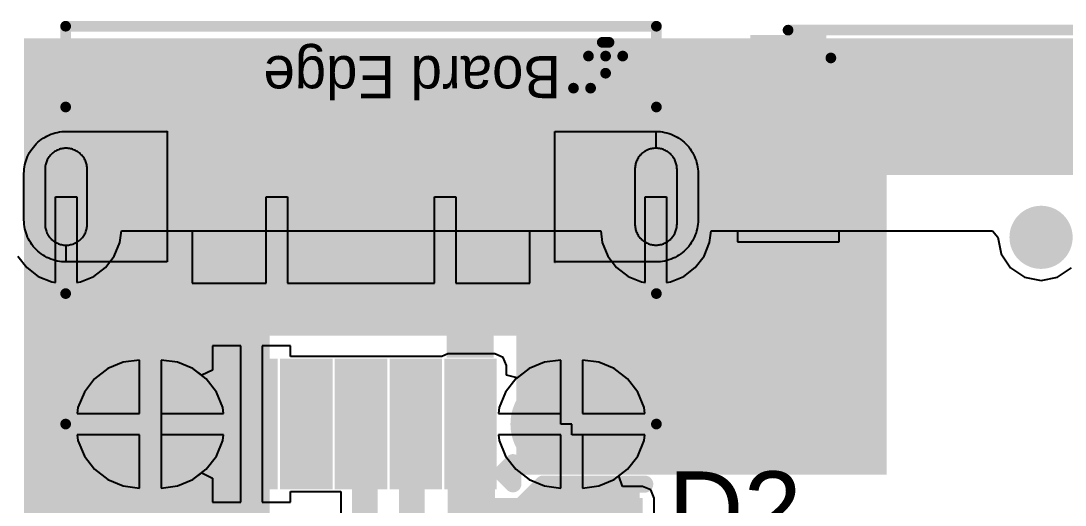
# Model space of a CAD drawing. Header units: millimetres. Extents: x -0.27 to 4.7, y -0.39 to 2.83.
# Drawn here: x 0.1525 to 0.6404, y 2.5417 to 2.7681 of the extents above; entities that cross this region are included whole.
import ezdxf

# ---------------------------------------------------------------- set-up
doc = ezdxf.new("R2010")
doc.units = ezdxf.units.MM
doc.header["$MEASUREMENT"] = 0
for name, color, linetype in [('BottomLayer', 5, 'Continuous'), ('BottomSolder', 6, 'Continuous'), ('MultiLayer', 9, 'Continuous'), ('PadHoleLayer', 156, 'Continuous'), ('TopLayer', 1, 'Continuous'), ('TopOverlay', 2, 'Continuous'), ('TopPaste', 8, 'Continuous'), ('TopSolder', 216, 'Continuous')]:
    doc.layers.add(name, color=color, linetype=linetype)
doc.styles.add('Arial', font='', dxfattribs={"height": 0.2})
doc.styles.get('Arial').set_extended_font_data('Arial')

# ---------------------------------------------------------------- blocks, each defined once
blk = doc.blocks.new('XKNANO_113_9')
at = {"layer": 'BottomSolder'}
blk.add_hatch(color=6, dxfattribs=at).paths.add_polyline_path([(0.1338, -0.21214), (0.1418, -0.21214), (0.1418, -0.22014), (0.1338, -0.22014)])
at = {"layer": 'PadHoleLayer'}
h = blk.add_hatch(color=156, dxfattribs=at)
edge = h.paths.add_edge_path()
edge.add_arc((0.1378, -0.21614), 0.01476, 0, 360)
at = {"layer": 'TopLayer'}
blk.add_hatch(color=1, dxfattribs=at).paths.add_polyline_path([(0.24213, -0.22402), (0.26969, -0.22402), (0.26969, -0.30669), (0.24213, -0.30669)])
at = {"layer": 'TopPaste'}
blk.add_hatch(color=8, dxfattribs=at).paths.add_polyline_path([(0.24213, -0.22402), (0.26969, -0.22402), (0.26969, -0.30669), (0.24213, -0.30669)])
at = {"layer": 'TopSolder'}
for points in [[(0.1338, -0.21214), (0.1418, -0.21214), (0.1418, -0.22014), (0.1338, -0.22014)], [(0.23813, -0.22002), (0.27369, -0.22002), (0.27369, -0.31069), (0.23813, -0.31069)]]:
    blk.add_hatch(color=216, dxfattribs=at).paths.add_polyline_path(points)
at = {"layer": 'TopOverlay', "const_width": 0.005}
for points in [[(0.236, -0.3), (-0.236, -0.3)], [(0.256, -0.313), (-0.257, -0.313)]]:
    blk.add_lwpolyline(points, dxfattribs=at)
at = {"layer": 'TopOverlay', "const_width": 0.0025}
for points in [[(0.23475, -0.3, 1), (0.23725, -0.3, 1)], [(0.25475, -0.313, 1), (0.25725, -0.313, 1)]]:
    blk.add_lwpolyline(points, format="xyb", close=True, dxfattribs=at)
blk = doc.blocks.new('10118194_0001LF__124')
at = {"layer": 'BottomLayer'}
h = blk.add_hatch(color=5, dxfattribs=at)
edge = h.paths.add_edge_path()
edge.add_arc((-0.0935, 0), 0.01969, 270, 450)
edge.add_line((-0.0935, 0.01969), (-0.10335, 0.01969))
edge.add_arc((-0.10335, 0), 0.01969, 90, 270)
edge.add_line((-0.10335, -0.01969), (-0.0935, -0.01969))
h = blk.add_hatch(color=5, dxfattribs=at)
edge = h.paths.add_edge_path()
edge.add_arc((0.10335, 0), 0.01969, 270, 450)
edge.add_line((0.10335, 0.01969), (0.0935, 0.01969))
edge.add_arc((0.0935, 0), 0.01969, 90, 270)
edge.add_line((0.0935, -0.01969), (0.10335, -0.01969))
h = blk.add_hatch(color=5, dxfattribs=at)
edge = h.paths.add_edge_path()
edge.add_arc((-0.1378, -0.12106), 0.01575, 180, 360)
edge.add_line((-0.12205, -0.12106), (-0.12205, -0.09154))
edge.add_arc((-0.1378, -0.09154), 0.01575, 0, 180)
edge.add_line((-0.15354, -0.09154), (-0.15354, -0.12106))
h = blk.add_hatch(color=5, dxfattribs=at)
edge = h.paths.add_edge_path()
edge.add_arc((0.1378, -0.12106), 0.01575, 180, 360)
edge.add_line((0.15354, -0.12106), (0.15354, -0.09154))
edge.add_arc((0.1378, -0.09154), 0.01575, 0, 180)
edge.add_line((0.12205, -0.09154), (0.12205, -0.12106))
at = {"layer": 'BottomSolder'}
h = blk.add_hatch(color=6, dxfattribs=at)
edge = h.paths.add_edge_path()
edge.add_arc((-0.0935, 0), 0.02369, 270, 450)
edge.add_line((-0.0935, 0.02369), (-0.10335, 0.02369))
edge.add_arc((-0.10335, 0), 0.02369, 90, 270)
edge.add_line((-0.10335, -0.02369), (-0.0935, -0.02369))
h = blk.add_hatch(color=6, dxfattribs=at)
edge = h.paths.add_edge_path()
edge.add_arc((0.10335, 0), 0.02369, 270, 450)
edge.add_line((0.10335, 0.02369), (0.0935, 0.02369))
edge.add_arc((0.0935, 0), 0.02369, 90, 270)
edge.add_line((0.0935, -0.02369), (0.10335, -0.02369))
h = blk.add_hatch(color=6, dxfattribs=at)
edge = h.paths.add_edge_path()
edge.add_arc((-0.1378, -0.12106), 0.01975, 180, 360)
edge.add_line((-0.11805, -0.12106), (-0.11805, -0.09154))
edge.add_arc((-0.1378, -0.09154), 0.01975, 0, 180)
edge.add_line((-0.15754, -0.09154), (-0.15754, -0.12106))
h = blk.add_hatch(color=6, dxfattribs=at)
edge = h.paths.add_edge_path()
edge.add_arc((0.1378, -0.12106), 0.01975, 180, 360)
edge.add_line((0.15754, -0.12106), (0.15754, -0.09154))
edge.add_arc((0.1378, -0.09154), 0.01975, 0, 180)
edge.add_line((0.11805, -0.09154), (0.11805, -0.12106))
at = {"layer": 'MultiLayer'}
h = blk.add_hatch(color=9, dxfattribs=at)
edge = h.paths.add_edge_path()
edge.add_arc((-0.0935, 0), 0.01969, 270, 450)
edge.add_line((-0.0935, 0.01969), (-0.10335, 0.01969))
edge.add_arc((-0.10335, 0), 0.01969, 90, 270)
edge.add_line((-0.10335, -0.01969), (-0.0935, -0.01969))
h = blk.add_hatch(color=9, dxfattribs=at)
edge = h.paths.add_edge_path()
edge.add_arc((0.10335, 0), 0.01969, 270, 450)
edge.add_line((0.10335, 0.01969), (0.0935, 0.01969))
edge.add_arc((0.0935, 0), 0.01969, 90, 270)
edge.add_line((0.0935, -0.01969), (0.10335, -0.01969))
h = blk.add_hatch(color=9, dxfattribs=at)
edge = h.paths.add_edge_path()
edge.add_arc((-0.1378, -0.12106), 0.01575, 180, 360)
edge.add_line((-0.12205, -0.12106), (-0.12205, -0.09154))
edge.add_arc((-0.1378, -0.09154), 0.01575, 0, 180)
edge.add_line((-0.15354, -0.09154), (-0.15354, -0.12106))
h = blk.add_hatch(color=9, dxfattribs=at)
edge = h.paths.add_edge_path()
edge.add_arc((0.1378, -0.12106), 0.01575, 180, 360)
edge.add_line((0.15354, -0.12106), (0.15354, -0.09154))
edge.add_arc((0.1378, -0.09154), 0.01575, 0, 180)
edge.add_line((0.12205, -0.09154), (0.12205, -0.12106))
at = {"layer": 'PadHoleLayer'}
h = blk.add_hatch(color=156, dxfattribs=at)
edge = h.paths.add_edge_path()
edge.add_arc((-0.09252, 0), 0.01083, 270, 450)
edge.add_line((-0.09252, 0.01083), (-0.10433, 0.01083))
edge.add_arc((-0.10433, 0), 0.01083, 90, 270)
edge.add_line((-0.10433, -0.01083), (-0.09252, -0.01083))
h = blk.add_hatch(color=156, dxfattribs=at)
edge = h.paths.add_edge_path()
edge.add_arc((0.10433, 0), 0.01083, 270, 450)
edge.add_line((0.10433, 0.01083), (0.09252, 0.01083))
edge.add_arc((0.09252, 0), 0.01083, 90, 270)
edge.add_line((0.09252, -0.01083), (0.10433, -0.01083))
h = blk.add_hatch(color=156, dxfattribs=at)
edge = h.paths.add_edge_path()
edge.add_arc((-0.1378, -0.11909), 0.00984, 180, 360)
edge.add_line((-0.12795, -0.11909), (-0.12795, -0.0935))
edge.add_arc((-0.1378, -0.0935), 0.00984, 0, 180)
edge.add_line((-0.14764, -0.0935), (-0.14764, -0.11909))
h = blk.add_hatch(color=156, dxfattribs=at)
edge = h.paths.add_edge_path()
edge.add_arc((0.1378, -0.11909), 0.00984, 180, 360)
edge.add_line((0.14764, -0.11909), (0.14764, -0.0935))
edge.add_arc((0.1378, -0.0935), 0.00984, 0, 180)
edge.add_line((0.12795, -0.0935), (0.12795, -0.11909))
at = {"layer": 'TopLayer'}
for points in [[(-0.05945, 0.02657), (-0.04291, 0.02657), (-0.04291, -0.02657), (-0.05945, -0.02657)], [(-0.03386, 0.02657), (-0.01732, 0.02657), (-0.01732, -0.02657), (-0.03386, -0.02657)], [(-0.00827, 0.02657), (0.00827, 0.02657), (0.00827, -0.02657), (-0.00827, -0.02657)], [(0.01732, 0.02657), (0.03386, 0.02657), (0.03386, -0.02657), (0.01732, -0.02657)], [(0.04291, 0.02657), (0.05945, 0.02657), (0.05945, -0.02657), (0.04291, -0.02657)], [(-0.0689, -0.07579), (-0.00984, -0.07579), (-0.00984, -0.13681), (-0.0689, -0.13681)], [(0.00984, -0.07579), (0.0689, -0.07579), (0.0689, -0.13681), (0.00984, -0.13681)]]:
    blk.add_hatch(color=1, dxfattribs=at).paths.add_polyline_path(points)
h = blk.add_hatch(color=1, dxfattribs=at)
edge = h.paths.add_edge_path()
edge.add_arc((-0.0935, 0), 0.01969, 270, 450)
edge.add_line((-0.0935, 0.01969), (-0.10335, 0.01969))
edge.add_arc((-0.10335, 0), 0.01969, 90, 270)
edge.add_line((-0.10335, -0.01969), (-0.0935, -0.01969))
h = blk.add_hatch(color=1, dxfattribs=at)
edge = h.paths.add_edge_path()
edge.add_arc((0.10335, 0), 0.01969, 270, 450)
edge.add_line((0.10335, 0.01969), (0.0935, 0.01969))
edge.add_arc((0.0935, 0), 0.01969, 90, 270)
edge.add_line((0.0935, -0.01969), (0.10335, -0.01969))
h = blk.add_hatch(color=1, dxfattribs=at)
edge = h.paths.add_edge_path()
edge.add_arc((-0.1378, -0.12106), 0.01575, 180, 360)
edge.add_line((-0.12205, -0.12106), (-0.12205, -0.09154))
edge.add_arc((-0.1378, -0.09154), 0.01575, 0, 180)
edge.add_line((-0.15354, -0.09154), (-0.15354, -0.12106))
h = blk.add_hatch(color=1, dxfattribs=at)
edge = h.paths.add_edge_path()
edge.add_arc((0.1378, -0.12106), 0.01575, 180, 360)
edge.add_line((0.15354, -0.12106), (0.15354, -0.09154))
edge.add_arc((0.1378, -0.09154), 0.01575, 0, 180)
edge.add_line((0.12205, -0.09154), (0.12205, -0.12106))
at = {"layer": 'TopOverlay'}
blk.add_hatch(color=2, dxfattribs=at).paths.add_polyline_path([(-0.062, -0.042), (-0.04, -0.042), (-0.04, -0.031), (-0.062, -0.031)])
at = {"layer": 'TopPaste'}
for points in [[(-0.05945, 0.02657), (-0.04291, 0.02657), (-0.04291, -0.02657), (-0.05945, -0.02657)], [(-0.03386, 0.02657), (-0.01732, 0.02657), (-0.01732, -0.02657), (-0.03386, -0.02657)], [(-0.00827, 0.02657), (0.00827, 0.02657), (0.00827, -0.02657), (-0.00827, -0.02657)], [(0.01732, 0.02657), (0.03386, 0.02657), (0.03386, -0.02657), (0.01732, -0.02657)], [(0.04291, 0.02657), (0.05945, 0.02657), (0.05945, -0.02657), (0.04291, -0.02657)], [(-0.0689, -0.07579), (-0.00984, -0.07579), (-0.00984, -0.13681), (-0.0689, -0.13681)], [(0.00984, -0.07579), (0.0689, -0.07579), (0.0689, -0.13681), (0.00984, -0.13681)]]:
    blk.add_hatch(color=8, dxfattribs=at).paths.add_polyline_path(points)
at = {"layer": 'TopSolder'}
for points in [[(-0.06345, 0.03057), (-0.03891, 0.03057), (-0.03891, -0.03057), (-0.06345, -0.03057)], [(-0.03786, 0.03057), (-0.01332, 0.03057), (-0.01332, -0.03057), (-0.03786, -0.03057)], [(-0.01227, 0.03057), (0.01227, 0.03057), (0.01227, -0.03057), (-0.01227, -0.03057)], [(0.01332, 0.03057), (0.03786, 0.03057), (0.03786, -0.03057), (0.01332, -0.03057)], [(0.03891, 0.03057), (0.06345, 0.03057), (0.06345, -0.03057), (0.03891, -0.03057)], [(-0.0729, -0.07179), (-0.00584, -0.07179), (-0.00584, -0.14081), (-0.0729, -0.14081)], [(0.00584, -0.07179), (0.0729, -0.07179), (0.0729, -0.14081), (0.00584, -0.14081)]]:
    blk.add_hatch(color=216, dxfattribs=at).paths.add_polyline_path(points)
h = blk.add_hatch(color=216, dxfattribs=at)
edge = h.paths.add_edge_path()
edge.add_arc((-0.0935, 0), 0.02369, 270, 450)
edge.add_line((-0.0935, 0.02369), (-0.10335, 0.02369))
edge.add_arc((-0.10335, 0), 0.02369, 90, 270)
edge.add_line((-0.10335, -0.02369), (-0.0935, -0.02369))
h = blk.add_hatch(color=216, dxfattribs=at)
edge = h.paths.add_edge_path()
edge.add_arc((0.10335, 0), 0.02369, 270, 450)
edge.add_line((0.10335, 0.02369), (0.0935, 0.02369))
edge.add_arc((0.0935, 0), 0.02369, 90, 270)
edge.add_line((0.0935, -0.02369), (0.10335, -0.02369))
h = blk.add_hatch(color=216, dxfattribs=at)
edge = h.paths.add_edge_path()
edge.add_arc((-0.1378, -0.12106), 0.01975, 180, 360)
edge.add_line((-0.11805, -0.12106), (-0.11805, -0.09154))
edge.add_arc((-0.1378, -0.09154), 0.01975, 0, 180)
edge.add_line((-0.15754, -0.09154), (-0.15754, -0.12106))
h = blk.add_hatch(color=216, dxfattribs=at)
edge = h.paths.add_edge_path()
edge.add_arc((0.1378, -0.12106), 0.01975, 180, 360)
edge.add_line((0.15754, -0.12106), (0.15754, -0.09154))
edge.add_arc((0.1378, -0.09154), 0.01975, 0, 180)
edge.add_line((0.11805, -0.09154), (0.11805, -0.12106))
at = {"layer": 'TopLayer'}
for p, q in [((-0.14764, -0.07842), (-0.14673, -0.07793)), ((-0.14673, -0.07793), (-0.1458, -0.07749)), ((-0.1458, -0.07749), (-0.14485, -0.07709)), ((-0.14485, -0.07709), (-0.14388, -0.07675)), ((-0.14388, -0.07675), (-0.14289, -0.07646)), ((-0.14289, -0.07646), (-0.14189, -0.07622)), ((-0.14189, -0.07622), (-0.14087, -0.07603)), ((-0.14087, -0.07603), (-0.13985, -0.0759)), ((-0.13985, -0.0759), (-0.13883, -0.07581)), ((-0.13883, -0.07581), (-0.1378, -0.07579)), ((-0.1378, -0.07579), (-0.09075, -0.07579)), ((-0.09075, -0.07579), (-0.09075, -0.07559)), ((-0.09075, -0.07559), (-0.09055, -0.07559)), ((-0.09055, -0.07559), (-0.09055, -0.13681)), ((0.09055, -0.13701), (0.09055, -0.07579)), ((0.09055, -0.07579), (0.1377, -0.07579)), ((0.1377, -0.07579), (0.1377, -0.08366)), ((0.13789, -0.07579), (0.13887, -0.07581)), ((0.13789, -0.08366), (0.13789, -0.07579)), ((0.13887, -0.07581), (0.1399, -0.07589)), ((0.1399, -0.07589), (0.14092, -0.07603)), ((0.14092, -0.07603), (0.14193, -0.07622)), ((0.14193, -0.07622), (0.14293, -0.07646)), ((0.14293, -0.07646), (0.14391, -0.07675)), ((0.14391, -0.07675), (0.14488, -0.07709)), ((0.14488, -0.07709), (0.14583, -0.07748)), ((0.14583, -0.07748), (0.14676, -0.07793)), ((0.14676, -0.07793), (0.14766, -0.07842)), ((-0.15309, -0.08308), (-0.15242, -0.0823)), ((-0.15242, -0.0823), (-0.15171, -0.08155)), ((-0.15171, -0.08155), (-0.15097, -0.08084)), ((-0.15097, -0.08084), (-0.15018, -0.08017)), ((-0.15018, -0.08017), (-0.14937, -0.07955)), ((-0.14937, -0.07955), (-0.14852, -0.07896)), ((-0.14852, -0.07896), (-0.14764, -0.07842)), ((0.14766, -0.07842), (0.14854, -0.07896)), ((0.14854, -0.07896), (0.14939, -0.07954)), ((0.14939, -0.07954), (0.1502, -0.08016)), ((0.1502, -0.08016), (0.15098, -0.08083)), ((0.15098, -0.08083), (0.15173, -0.08154)), ((0.15173, -0.08154), (0.15244, -0.08228)), ((0.15244, -0.08228), (0.1531, -0.08307)), ((-0.15617, -0.08842), (-0.15578, -0.08747)), ((-0.15578, -0.08747), (-0.15533, -0.08654)), ((-0.15533, -0.08654), (-0.15484, -0.08563)), ((-0.15484, -0.08563), (-0.1543, -0.08475)), ((-0.1543, -0.08475), (-0.15372, -0.0839)), ((-0.15372, -0.0839), (-0.15309, -0.08308)), ((-0.14576, -0.08772), (-0.14605, -0.08814)), ((-0.14544, -0.08731), (-0.14576, -0.08772)), ((-0.14511, -0.08692), (-0.14544, -0.08731)), ((-0.14475, -0.08654), (-0.14511, -0.08692)), ((-0.14438, -0.08619), (-0.14475, -0.08654)), ((-0.14399, -0.08585), (-0.14438, -0.08619)), ((-0.14358, -0.08554), (-0.14399, -0.08585)), ((-0.14316, -0.08525), (-0.14358, -0.08554)), ((-0.14272, -0.08498), (-0.14316, -0.08525)), ((-0.14226, -0.08473), (-0.14272, -0.08498)), ((-0.1418, -0.08451), (-0.14226, -0.08473)), ((-0.14132, -0.08432), (-0.1418, -0.08451)), ((-0.14084, -0.08414), (-0.14132, -0.08432)), ((-0.14034, -0.084), (-0.14084, -0.08414)), ((-0.13984, -0.08388), (-0.14034, -0.084)), ((-0.13933, -0.08378), (-0.13984, -0.08388)), ((-0.13882, -0.08372), (-0.13933, -0.08378)), ((-0.13831, -0.08367), (-0.13882, -0.08372)), ((-0.1378, -0.08366), (-0.13831, -0.08367)), ((-0.13728, -0.08367), (-0.1378, -0.08366)), ((-0.13677, -0.08372), (-0.13728, -0.08367)), ((-0.13626, -0.08378), (-0.13677, -0.08372)), ((-0.13575, -0.08388), (-0.13626, -0.08378)), ((-0.13525, -0.084), (-0.13575, -0.08388)), ((-0.13475, -0.08414), (-0.13525, -0.084)), ((-0.13427, -0.08432), (-0.13475, -0.08414)), ((-0.13379, -0.08451), (-0.13427, -0.08432)), ((-0.13333, -0.08473), (-0.13379, -0.08451)), ((-0.13287, -0.08498), (-0.13333, -0.08473)), ((-0.13243, -0.08525), (-0.13287, -0.08498)), ((-0.13201, -0.08554), (-0.13243, -0.08525)), ((-0.1316, -0.08585), (-0.13201, -0.08554)), ((-0.13121, -0.08619), (-0.1316, -0.08585)), ((-0.13084, -0.08654), (-0.13121, -0.08619)), ((-0.13048, -0.08692), (-0.13084, -0.08654)), ((-0.13015, -0.08731), (-0.13048, -0.08692)), ((-0.12983, -0.08772), (-0.13015, -0.08731)), ((-0.12954, -0.08814), (-0.12983, -0.08772)), ((0.12982, -0.0877), (0.12953, -0.08812)), ((0.13014, -0.08729), (0.12982, -0.0877)), ((0.13047, -0.0869), (0.13014, -0.08729)), ((0.13082, -0.08653), (0.13047, -0.0869)), ((0.13119, -0.08618), (0.13082, -0.08653)), ((0.13158, -0.08584), (0.13119, -0.08618)), ((0.13199, -0.08553), (0.13158, -0.08584)), ((0.13241, -0.08524), (0.13199, -0.08553)), ((0.13285, -0.08497), (0.13241, -0.08524)), ((0.1333, -0.08473), (0.13285, -0.08497)), ((0.13376, -0.08451), (0.1333, -0.08473)), ((0.13424, -0.08431), (0.13376, -0.08451)), ((0.13472, -0.08414), (0.13424, -0.08431)), ((0.13521, -0.084), (0.13472, -0.08414)), ((0.13571, -0.08388), (0.13521, -0.084)), ((0.13621, -0.08378), (0.13571, -0.08388)), ((0.13672, -0.08371), (0.13621, -0.08378)), ((0.13723, -0.08367), (0.13672, -0.08371)), ((0.1377, -0.08366), (0.13723, -0.08367)), ((0.13836, -0.08367), (0.13789, -0.08366)), ((0.13887, -0.08371), (0.13836, -0.08367)), ((0.13938, -0.08378), (0.13887, -0.08371)), ((0.13988, -0.08388), (0.13938, -0.08378)), ((0.14038, -0.084), (0.13988, -0.08388)), ((0.14087, -0.08414), (0.14038, -0.084)), ((0.14135, -0.08431), (0.14087, -0.08414)), ((0.14183, -0.08451), (0.14135, -0.08431)), ((0.14229, -0.08473), (0.14183, -0.08451)), ((0.14274, -0.08497), (0.14229, -0.08473)), ((0.14318, -0.08524), (0.14274, -0.08497)), ((0.1436, -0.08553), (0.14318, -0.08524)), ((0.14401, -0.08584), (0.1436, -0.08553)), ((0.1444, -0.08618), (0.14401, -0.08584)), ((0.14477, -0.08653), (0.1444, -0.08618)), ((0.14512, -0.0869), (0.14477, -0.08653)), ((0.14546, -0.08729), (0.14512, -0.0869)), ((0.14577, -0.0877), (0.14546, -0.08729)), ((0.14606, -0.08812), (0.14577, -0.0877)), ((0.1531, -0.08307), (0.15373, -0.08388)), ((0.15373, -0.08388), (0.15431, -0.08473)), ((0.15431, -0.08473), (0.15485, -0.08561)), ((0.15485, -0.08561), (0.15534, -0.08651)), ((0.15534, -0.08651), (0.15578, -0.08744)), ((0.15578, -0.08744), (0.15618, -0.08839)), ((-0.15737, -0.09341), (-0.15724, -0.09239)), ((-0.15724, -0.09239), (-0.15705, -0.09138)), ((-0.15705, -0.09138), (-0.15681, -0.09038)), ((-0.15681, -0.09038), (-0.15652, -0.08939)), ((-0.15652, -0.08939), (-0.15617, -0.08842)), ((-0.14758, -0.09248), (-0.14762, -0.09299)), ((-0.14752, -0.09196), (-0.14758, -0.09248)), ((-0.14742, -0.09146), (-0.14752, -0.09196)), ((-0.1473, -0.09096), (-0.14742, -0.09146)), ((-0.14716, -0.09046), (-0.1473, -0.09096)), ((-0.14698, -0.08998), (-0.14716, -0.09046)), ((-0.14679, -0.0895), (-0.14698, -0.08998)), ((-0.14657, -0.08904), (-0.14679, -0.0895)), ((-0.14632, -0.08858), (-0.14657, -0.08904)), ((-0.14605, -0.08814), (-0.14632, -0.08858)), ((-0.12927, -0.08858), (-0.12954, -0.08814)), ((-0.12903, -0.08904), (-0.12927, -0.08858)), ((-0.1288, -0.0895), (-0.12903, -0.08904)), ((-0.12861, -0.08998), (-0.1288, -0.0895)), ((-0.12843, -0.09046), (-0.12861, -0.08998)), ((-0.12829, -0.09096), (-0.12843, -0.09046)), ((-0.12817, -0.09146), (-0.12829, -0.09096)), ((-0.12807, -0.09196), (-0.12817, -0.09146)), ((-0.12801, -0.09248), (-0.12807, -0.09196)), ((-0.12797, -0.09299), (-0.12801, -0.09248)), ((0.12801, -0.09243), (0.12797, -0.09294)), ((0.12807, -0.09192), (0.12801, -0.09243)), ((0.12817, -0.09142), (0.12807, -0.09192)), ((0.12829, -0.09092), (0.12817, -0.09142)), ((0.12843, -0.09043), (0.12829, -0.09092)), ((0.1286, -0.08995), (0.12843, -0.09043)), ((0.1288, -0.08947), (0.1286, -0.08995)), ((0.12902, -0.08901), (0.1288, -0.08947)), ((0.12926, -0.08856), (0.12902, -0.08901)), ((0.12953, -0.08812), (0.12926, -0.08856)), ((0.14633, -0.08856), (0.14606, -0.08812)), ((0.14657, -0.08901), (0.14633, -0.08856)), ((0.14679, -0.08947), (0.14657, -0.08901)), ((0.14699, -0.08995), (0.14679, -0.08947)), ((0.14716, -0.09043), (0.14699, -0.08995)), ((0.1473, -0.09092), (0.14716, -0.09043)), ((0.14742, -0.09142), (0.1473, -0.09092)), ((0.14752, -0.09192), (0.14742, -0.09142)), ((0.14758, -0.09243), (0.14752, -0.09192)), ((0.14762, -0.09294), (0.14758, -0.09243)), ((0.15618, -0.08839), (0.15652, -0.08936)), ((0.15652, -0.08936), (0.15681, -0.09034)), ((0.15681, -0.09034), (0.15705, -0.09134)), ((0.15705, -0.09134), (0.15724, -0.09235)), ((0.15724, -0.09235), (0.15737, -0.09337)), ((-0.15748, -0.09547), (-0.15745, -0.09444)), ((-0.15748, -0.11713), (-0.15748, -0.09547)), ((-0.15745, -0.09444), (-0.15737, -0.09341)), ((-0.14762, -0.09299), (-0.14764, -0.0935)), ((-0.14764, -0.0935), (-0.14764, -0.11909)), ((-0.12795, -0.0935), (-0.12797, -0.09299)), ((-0.12795, -0.0939), (-0.12795, -0.0935)), ((-0.12795, -0.1187), (-0.12795, -0.0939)), ((0.12797, -0.09294), (0.12795, -0.0935)), ((0.12795, -0.0935), (0.12795, -0.0939)), ((0.12795, -0.0939), (0.12795, -0.1187)), ((0.14764, -0.0935), (0.14762, -0.09294)), ((0.14764, -0.11909), (0.14764, -0.0935)), ((0.15737, -0.09337), (0.15745, -0.0944)), ((0.15745, -0.0944), (0.15748, -0.09547)), ((0.15748, -0.09547), (0.15748, -0.11713)), ((-0.15745, -0.1182), (-0.15748, -0.11713)), ((-0.15737, -0.11923), (-0.15745, -0.1182)), ((-0.15724, -0.12025), (-0.15737, -0.11923)), ((-0.15705, -0.12126), (-0.15724, -0.12025)), ((-0.15681, -0.12226), (-0.15705, -0.12126)), ((-0.14764, -0.11909), (-0.14762, -0.11966)), ((-0.14762, -0.11966), (-0.14758, -0.12017)), ((-0.14758, -0.12017), (-0.14752, -0.12068)), ((-0.14752, -0.12068), (-0.14742, -0.12118)), ((-0.14742, -0.12118), (-0.1473, -0.12168)), ((-0.1473, -0.12168), (-0.14716, -0.12217)), ((-0.12843, -0.12217), (-0.12829, -0.12168)), ((-0.12829, -0.12168), (-0.12817, -0.12118)), ((-0.12817, -0.12118), (-0.12807, -0.12068)), ((-0.12807, -0.12068), (-0.12801, -0.12017)), ((-0.12801, -0.12017), (-0.12797, -0.11966)), ((-0.12797, -0.11966), (-0.12795, -0.11909)), ((-0.12795, -0.11909), (-0.12795, -0.1187)), ((0.12795, -0.1187), (0.12795, -0.11909)), ((0.12795, -0.11909), (0.12797, -0.11961)), ((0.12797, -0.11961), (0.12801, -0.12012)), ((0.12801, -0.12012), (0.12807, -0.12063)), ((0.12807, -0.12063), (0.12817, -0.12114)), ((0.12817, -0.12114), (0.12829, -0.12164)), ((0.12829, -0.12164), (0.12843, -0.12214)), ((0.14716, -0.12214), (0.1473, -0.12164)), ((0.1473, -0.12164), (0.14742, -0.12114)), ((0.14742, -0.12114), (0.14752, -0.12063)), ((0.14752, -0.12063), (0.14758, -0.12012)), ((0.14758, -0.12012), (0.14762, -0.11961)), ((0.14762, -0.11961), (0.14764, -0.11909)), ((0.15705, -0.12122), (0.15681, -0.12222)), ((0.15724, -0.12021), (0.15705, -0.12122)), ((0.15737, -0.11918), (0.15724, -0.12021)), ((0.15745, -0.11816), (0.15737, -0.11918)), ((0.15748, -0.11713), (0.15745, -0.11816)), ((-0.15652, -0.12324), (-0.15681, -0.12226)), ((-0.15618, -0.12421), (-0.15652, -0.12324)), ((-0.15578, -0.12516), (-0.15618, -0.12421)), ((-0.15534, -0.12609), (-0.15578, -0.12516)), ((-0.15485, -0.12699), (-0.15534, -0.12609)), ((-0.14716, -0.12217), (-0.14699, -0.12265)), ((-0.14699, -0.12265), (-0.14679, -0.12313)), ((-0.14679, -0.12313), (-0.14657, -0.12359)), ((-0.14657, -0.12359), (-0.14633, -0.12404)), ((-0.14633, -0.12404), (-0.14606, -0.12448)), ((-0.14606, -0.12448), (-0.14577, -0.1249)), ((-0.14577, -0.1249), (-0.14546, -0.12531)), ((-0.14546, -0.12531), (-0.14512, -0.1257)), ((-0.14512, -0.1257), (-0.14477, -0.12607)), ((-0.14477, -0.12607), (-0.1444, -0.12642)), ((-0.1444, -0.12642), (-0.14401, -0.12675)), ((-0.14401, -0.12675), (-0.1436, -0.12707)), ((-0.13199, -0.12707), (-0.13158, -0.12675)), ((-0.13158, -0.12675), (-0.13119, -0.12642)), ((-0.13119, -0.12642), (-0.13082, -0.12607)), ((-0.13082, -0.12607), (-0.13047, -0.1257)), ((-0.13047, -0.1257), (-0.13014, -0.12531)), ((-0.13014, -0.12531), (-0.12982, -0.1249)), ((-0.12982, -0.1249), (-0.12953, -0.12448)), ((-0.12953, -0.12448), (-0.12926, -0.12404)), ((-0.12926, -0.12404), (-0.12902, -0.12359)), ((-0.12902, -0.12359), (-0.1288, -0.12313)), ((-0.1288, -0.12313), (-0.1286, -0.12265)), ((-0.1286, -0.12265), (-0.12843, -0.12217)), ((0.12843, -0.12214), (0.12861, -0.12262)), ((0.12861, -0.12262), (0.1288, -0.1231)), ((0.1288, -0.1231), (0.12903, -0.12356)), ((0.12903, -0.12356), (0.12927, -0.12402)), ((0.12927, -0.12402), (0.12954, -0.12446)), ((0.12954, -0.12446), (0.12983, -0.12488)), ((0.12983, -0.12488), (0.13015, -0.12529)), ((0.13015, -0.12529), (0.13048, -0.12568)), ((0.13048, -0.12568), (0.13084, -0.12605)), ((0.13084, -0.12605), (0.13121, -0.12641)), ((0.13121, -0.12641), (0.1316, -0.12674)), ((0.1316, -0.12674), (0.13201, -0.12706)), ((0.14358, -0.12706), (0.14399, -0.12674)), ((0.14399, -0.12674), (0.14438, -0.12641)), ((0.14438, -0.12641), (0.14475, -0.12605)), ((0.14475, -0.12605), (0.14511, -0.12568)), ((0.14511, -0.12568), (0.14544, -0.12529)), ((0.14544, -0.12529), (0.14576, -0.12488)), ((0.14576, -0.12488), (0.14605, -0.12446)), ((0.14605, -0.12446), (0.14632, -0.12402)), ((0.14632, -0.12402), (0.14657, -0.12356)), ((0.14657, -0.12356), (0.14679, -0.1231)), ((0.14679, -0.1231), (0.14698, -0.12262)), ((0.14698, -0.12262), (0.14716, -0.12214)), ((0.15533, -0.12606), (0.15484, -0.12697)), ((0.15578, -0.12513), (0.15533, -0.12606)), ((0.15617, -0.12418), (0.15578, -0.12513)), ((0.15652, -0.12321), (0.15617, -0.12418)), ((0.15681, -0.12222), (0.15652, -0.12321)), ((-0.15431, -0.12787), (-0.15485, -0.12699)), ((-0.15373, -0.12872), (-0.15431, -0.12787)), ((-0.1531, -0.12953), (-0.15373, -0.12872)), ((-0.15244, -0.13031), (-0.1531, -0.12953)), ((-0.15173, -0.13106), (-0.15244, -0.13031)), ((-0.15098, -0.13177), (-0.15173, -0.13106)), ((-0.1436, -0.12707), (-0.14318, -0.12736)), ((-0.14318, -0.12736), (-0.14274, -0.12762)), ((-0.14274, -0.12762), (-0.14229, -0.12787)), ((-0.14229, -0.12787), (-0.14183, -0.12809)), ((-0.14183, -0.12809), (-0.14135, -0.12829)), ((-0.14135, -0.12829), (-0.14087, -0.12846)), ((-0.14087, -0.12846), (-0.14038, -0.1286)), ((-0.14038, -0.1286), (-0.13988, -0.12872)), ((-0.13988, -0.12872), (-0.13938, -0.12882)), ((-0.13938, -0.12882), (-0.13887, -0.12888)), ((-0.13887, -0.12888), (-0.13836, -0.12892)), ((-0.13836, -0.12892), (-0.13789, -0.12894)), ((-0.13789, -0.12894), (-0.13789, -0.13681)), ((-0.1377, -0.12894), (-0.13723, -0.12892)), ((-0.1377, -0.13681), (-0.1377, -0.12894)), ((-0.13723, -0.12892), (-0.13672, -0.12888)), ((-0.13672, -0.12888), (-0.13621, -0.12882)), ((-0.13621, -0.12882), (-0.13571, -0.12872)), ((-0.13571, -0.12872), (-0.13521, -0.1286)), ((-0.13521, -0.1286), (-0.13472, -0.12846)), ((-0.13472, -0.12846), (-0.13424, -0.12829)), ((-0.13424, -0.12829), (-0.13376, -0.12809)), ((-0.13376, -0.12809), (-0.1333, -0.12787)), ((-0.1333, -0.12787), (-0.13285, -0.12762)), ((-0.13285, -0.12762), (-0.13241, -0.12736)), ((-0.13241, -0.12736), (-0.13199, -0.12707)), ((0.13201, -0.12706), (0.13243, -0.12735)), ((0.13243, -0.12735), (0.13287, -0.12762)), ((0.13287, -0.12762), (0.13333, -0.12786)), ((0.13333, -0.12786), (0.13379, -0.12809)), ((0.13379, -0.12809), (0.13427, -0.12828)), ((0.13427, -0.12828), (0.13475, -0.12846)), ((0.13475, -0.12846), (0.13525, -0.1286)), ((0.13525, -0.1286), (0.13575, -0.12872)), ((0.13575, -0.12872), (0.13626, -0.12882)), ((0.13626, -0.12882), (0.13677, -0.12888)), ((0.13677, -0.12888), (0.13728, -0.12892)), ((0.13728, -0.12892), (0.1378, -0.12894)), ((0.1378, -0.12894), (0.13831, -0.12892)), ((0.13831, -0.12892), (0.13882, -0.12888)), ((0.13882, -0.12888), (0.13933, -0.12882)), ((0.13933, -0.12882), (0.13984, -0.12872)), ((0.13984, -0.12872), (0.14034, -0.1286)), ((0.14034, -0.1286), (0.14084, -0.12846)), ((0.14084, -0.12846), (0.14132, -0.12828)), ((0.14132, -0.12828), (0.1418, -0.12809)), ((0.1418, -0.12809), (0.14226, -0.12786)), ((0.14226, -0.12786), (0.14272, -0.12762)), ((0.14272, -0.12762), (0.14316, -0.12735)), ((0.14316, -0.12735), (0.14358, -0.12706)), ((0.15171, -0.13105), (0.15097, -0.13175)), ((0.15242, -0.1303), (0.15171, -0.13105)), ((0.15309, -0.12951), (0.15242, -0.1303)), ((0.15372, -0.1287), (0.15309, -0.12951)), ((0.1543, -0.12785), (0.15372, -0.1287)), ((0.15484, -0.12697), (0.1543, -0.12785)), ((-0.1502, -0.13244), (-0.15098, -0.13177)), ((-0.14939, -0.13306), (-0.1502, -0.13244)), ((-0.14854, -0.13364), (-0.14939, -0.13306)), ((-0.14766, -0.13418), (-0.14854, -0.13364)), ((-0.14676, -0.13467), (-0.14766, -0.13418)), ((-0.14583, -0.13511), (-0.14676, -0.13467)), ((-0.14488, -0.13551), (-0.14583, -0.13511)), ((-0.14391, -0.13585), (-0.14488, -0.13551)), ((-0.14293, -0.13614), (-0.14391, -0.13585)), ((-0.14193, -0.13638), (-0.14293, -0.13614)), ((-0.14092, -0.13657), (-0.14193, -0.13638)), ((-0.1399, -0.1367), (-0.14092, -0.13657)), ((0.14087, -0.13657), (0.13985, -0.1367)), ((0.14189, -0.13638), (0.14087, -0.13657)), ((0.14289, -0.13614), (0.14189, -0.13638)), ((0.14388, -0.13585), (0.14289, -0.13614)), ((0.14485, -0.1355), (0.14388, -0.13585)), ((0.1458, -0.13511), (0.14485, -0.1355)), ((0.14673, -0.13467), (0.1458, -0.13511)), ((0.14764, -0.13417), (0.14673, -0.13467)), ((0.14852, -0.13364), (0.14764, -0.13417)), ((0.14937, -0.13305), (0.14852, -0.13364)), ((0.15018, -0.13242), (0.14937, -0.13305)), ((0.15097, -0.13175), (0.15018, -0.13242)), ((-0.13887, -0.13678), (-0.1399, -0.1367)), ((-0.13789, -0.13681), (-0.13887, -0.13678)), ((-0.09055, -0.13681), (-0.1377, -0.13681)), ((0.09075, -0.13701), (0.09055, -0.13701)), ((0.1378, -0.13681), (0.09075, -0.13681)), ((0.09075, -0.13681), (0.09075, -0.13701)), ((0.13883, -0.13678), (0.1378, -0.13681)), ((0.13985, -0.1367), (0.13883, -0.13678))]:
    blk.add_line(p, q, dxfattribs=at)
at = {"layer": 'TopOverlay'}
for points, const_width in [([(-0.071, 0.028), (-0.071, 0.018)], 0.00787), ([(-0.066, 0.023), (-0.071, 0.028)], 0.00787), ([(-0.066, 0.023), (-0.071, 0.018)], 0.00787), ([(-0.138, 0), (-0.138, -0.061)], 0.005), ([(0.138, 0), (0.138, -0.061)], 0.005), ([(-0.138, -0.14823), (-0.138, -0.186)], 0.005), ([(0.138, -0.14823), (0.138, -0.186)], 0.005), ([(-0.10727, -0.15704), (-0.11427, -0.16404)], 0.005), ([(-0.09927, -0.15704), (-0.10727, -0.15704)], 0.005), ([(-0.11427, -0.16404), (-0.11427, -0.17204)], 0.005), ([(-0.11427, -0.17204), (-0.12227, -0.17204)], 0.005), ([(-0.11585, -0.17846), (-0.12227, -0.17204)], 0.005), ([(-0.10627, -0.17204), (-0.11427, -0.17204)], 0.005), ([(-0.10627, -0.17204), (-0.1127, -0.17846)], 0.005), ([(-0.1127, -0.17846), (-0.11585, -0.17846)], 0.005), ([(0.138, -0.186), (-0.138, -0.186)], 0.005)]:
    blk.add_lwpolyline(points, dxfattribs=dict(at, const_width=const_width))
for points, const_width in [([(-0.07297, 0.028, 1), (-0.06903, 0.028, 1)], 0.00394), ([(-0.07297, 0.028, 1), (-0.06903, 0.028, 1)], 0.00394), ([(-0.06797, 0.023, 1), (-0.06403, 0.023, 1)], 0.00394), ([(-0.06797, 0.023, 1), (-0.06403, 0.023, 1)], 0.00394), ([(-0.07297, 0.018, 1), (-0.06903, 0.018, 1)], 0.00394), ([(-0.07297, 0.018, 1), (-0.06903, 0.018, 1)], 0.00394), ([(-0.13925, 0, 1), (-0.13675, 0, 1)], 0.0025), ([(0.13675, 0, 1), (0.13925, 0, 1)], 0.0025), ([(-0.13925, -0.061, 1), (-0.13675, -0.061, 1)], 0.0025), ([(0.13675, -0.061, 1), (0.13925, -0.061, 1)], 0.0025), ([(-0.13925, -0.14823, 1), (-0.13675, -0.14823, 1)], 0.0025), ([(0.13675, -0.14823, 1), (0.13925, -0.14823, 1)], 0.0025), ([(-0.10852, -0.15704, 1), (-0.10602, -0.15704, 1)], 0.0025), ([(-0.10852, -0.15704, 1), (-0.10602, -0.15704, 1)], 0.0025), ([(-0.10052, -0.15704, 1), (-0.09802, -0.15704, 1)], 0.0025), ([(-0.11552, -0.16404, 1), (-0.11302, -0.16404, 1)], 0.0025), ([(-0.11552, -0.16404, 1), (-0.11302, -0.16404, 1)], 0.0025), ([(-0.12352, -0.17204, 1), (-0.12102, -0.17204, 1)], 0.0025), ([(-0.12352, -0.17204, 1), (-0.12102, -0.17204, 1)], 0.0025), ([(-0.11552, -0.17204, 1), (-0.11302, -0.17204, 1)], 0.0025), ([(-0.11552, -0.17204, 1), (-0.11302, -0.17204, 1)], 0.0025), ([(-0.11552, -0.17204, 1), (-0.11302, -0.17204, 1)], 0.0025), ([(-0.10752, -0.17204, 1), (-0.10502, -0.17204, 1)], 0.0025), ([(-0.10752, -0.17204, 1), (-0.10502, -0.17204, 1)], 0.0025), ([(-0.1171, -0.17846, 1), (-0.1146, -0.17846, 1)], 0.0025), ([(-0.1171, -0.17846, 1), (-0.1146, -0.17846, 1)], 0.0025), ([(-0.11395, -0.17846, 1), (-0.11145, -0.17846, 1)], 0.0025), ([(-0.11395, -0.17846, 1), (-0.11145, -0.17846, 1)], 0.0025), ([(-0.13925, -0.186, 1), (-0.13675, -0.186, 1)], 0.0025), ([(-0.13925, -0.186, 1), (-0.13675, -0.186, 1)], 0.0025), ([(0.13675, -0.186, 1), (0.13925, -0.186, 1)], 0.0025), ([(0.13675, -0.186, 1), (0.13925, -0.186, 1)], 0.0025)]:
    blk.add_lwpolyline(points, format="xyb", close=True, dxfattribs=dict(at, const_width=const_width))
blk.add_text('Board Edge ', height=0.019685, dxfattribs=at).set_placement((-0.09342, -0.17204))
blk = doc.blocks.new('F____0603_136')
at = {"layer": 'TopLayer'}
for points in [[(-0.01378, -0.01969), (-0.05315, -0.01969), (-0.05315, 0.01969), (-0.01378, 0.01969)], [(0.05315, -0.01969), (0.01378, -0.01969), (0.01378, 0.01969), (0.05315, 0.01969)]]:
    blk.add_hatch(color=1, dxfattribs=at).paths.add_polyline_path(points)
at = {"layer": 'TopPaste'}
for points in [[(-0.01378, -0.01969), (-0.05315, -0.01969), (-0.05315, 0.01969), (-0.01378, 0.01969)], [(0.05315, -0.01969), (0.01378, -0.01969), (0.01378, 0.01969), (0.05315, 0.01969)]]:
    blk.add_hatch(color=8, dxfattribs=at).paths.add_polyline_path(points)
at = {"layer": 'TopSolder'}
for points in [[(-0.00978, -0.02369), (-0.05715, -0.02369), (-0.05715, 0.02369), (-0.00978, 0.02369)], [(0.05715, -0.02369), (0.00978, -0.02369), (0.00978, 0.02369), (0.05715, 0.02369)]]:
    blk.add_hatch(color=216, dxfattribs=at).paths.add_polyline_path(points)
at = {"layer": 'TopOverlay', "const_width": 0.005}
for points in [[(0.01, 0.019), (-0.01, 0.019)], [(0.01, -0.019), (-0.01, -0.019)]]:
    blk.add_lwpolyline(points, dxfattribs=at)
at = {"layer": 'TopOverlay'}
for points, const_width in [([(-0.01125, 0.019, 1), (-0.00875, 0.019, 1)], 0.0025), ([(0.00875, 0.019, 1), (0.01125, 0.019, 1)], 0.0025), ([(-0.0086, -0.0001, 1), (-0.00663, -0.0001, 1)], 0.00197), ([(-0.00098, 0, 1), (0.00098, 0, 1)], 0.00197), ([(-0.00071, 0.00008, 1), (0.00126, 0.00008, 1)], 0.00197), ([(0.00674, 0.00181, 1), (0.00871, 0.00181, 1)], 0.00197), ([(-0.01125, -0.019, 1), (-0.00875, -0.019, 1)], 0.0025), ([(0.00875, -0.019, 1), (0.01125, -0.019, 1)], 0.0025)]:
    blk.add_lwpolyline(points, format="xyb", close=True, dxfattribs=dict(at, const_width=const_width))
at = {"layer": 'TopOverlay', "const_width": 0.00394}
for points in [[(-0.00761, -0.0001, -0.770164), (0, 0)], [(0.00773, 0.00181, -0.784117), (0.00028, 0.00008)]]:
    blk.add_lwpolyline(points, format="xyb", dxfattribs=at)

msp = doc.modelspace()

# ---------------------------------------------------------------- hatches: boundary and pattern name
at = {"layer": 'BottomLayer'}
msp.add_hatch(color=5, dxfattribs=at).paths.add_polyline_path([(0.158, 2.682), (0.465, 2.682), (0.465, 2.719), (0.158, 2.719)])
at = {"layer": 'TopLayer'}
for points in [[(0.15397, 2.69695), (1.85, 2.69695), (1.85, 2.75995), (0.15397, 2.75995)], [(0.15397, 2.62095), (0.557, 2.62095), (0.557, 2.70995), (0.15397, 2.70995)], [(0.15397, 2.53395), (0.26882, 2.53395), (0.26882, 2.63495), (0.15397, 2.63495)], [(0.557, 2.63495), (0.38403, 2.63495), (0.38403, 2.556), (0.557, 2.556)], [(0.352, 2.525), (0.374, 2.525), (0.374, 2.607), (0.352, 2.607)], [(0.443, 2.523), (0.443, 2.545), (0.352, 2.545), (0.352, 2.523)], [(0.443, 2.545), (0.398, 2.545), (0.398, 2.496), (0.443, 2.496)]]:
    msp.add_hatch(color=1, dxfattribs=at).paths.add_polyline_path(points)

# ---------------------------------------------------------------- linework, layer by layer
at = {"layer": 'BottomLayer'}
for p, q in [((0.16866, 2.64587), (0.16866, 2.68595)), ((0.16866, 2.68595), (0.17866, 2.68595)), ((0.17866, 2.68595), (0.17866, 2.64587)), ((0.44425, 2.64587), (0.44425, 2.68595)), ((0.44425, 2.68595), (0.45425, 2.68595)), ((0.45425, 2.68595), (0.45425, 2.64587)), ((0.19874, 2.66446), (0.19947, 2.67)), ((0.19947, 2.67), (0.42343, 2.67)), ((0.42343, 2.67), (0.42416, 2.66446)), ((0.47433, 2.66446), (0.47506, 2.67)), ((0.47506, 2.67), (0.60652, 2.67)), ((0.60652, 2.67), (0.60903, 2.66695)), ((0.19615, 2.6582), (0.19874, 2.66446)), ((0.42416, 2.66446), (0.42676, 2.6582)), ((0.47174, 2.6582), (0.47433, 2.66446)), ((0.60903, 2.66695), (0.61056, 2.65924)), ((0.61056, 2.65924), (0.61493, 2.6527)), ((0.15117, 2.6582), (0.15529, 2.65282)), ((0.19202, 2.65282), (0.19615, 2.6582)), ((0.42676, 2.6582), (0.43088, 2.65282)), ((0.46761, 2.65282), (0.47174, 2.6582)), ((0.15529, 2.65282), (0.16067, 2.64869)), ((0.18664, 2.64869), (0.19202, 2.65282)), ((0.43088, 2.65282), (0.43626, 2.64869)), ((0.46223, 2.64869), (0.46761, 2.65282)), ((0.61493, 2.6527), (0.62147, 2.64833)), ((0.63689, 2.64833), (0.64343, 2.6527)), ((0.16067, 2.64869), (0.16694, 2.6461)), ((0.16694, 2.6461), (0.16866, 2.64587)), ((0.17866, 2.64587), (0.18038, 2.6461)), ((0.18038, 2.6461), (0.18664, 2.64869)), ((0.43626, 2.64869), (0.44253, 2.6461)), ((0.44253, 2.6461), (0.44425, 2.64587)), ((0.45425, 2.64587), (0.45597, 2.6461)), ((0.45597, 2.6461), (0.46223, 2.64869)), ((0.62147, 2.64833), (0.62918, 2.6468)), ((0.62918, 2.6468), (0.63689, 2.64833)), ((0.19314, 2.60558), (0.18693, 2.60082)), ((0.20036, 2.60857), (0.19314, 2.60558)), ((0.20803, 2.60958), (0.20036, 2.60857)), ((0.20803, 2.58465), (0.20803, 2.60958)), ((0.2257, 2.60857), (0.21803, 2.60958)), ((0.21803, 2.60958), (0.21803, 2.58465)), ((0.23292, 2.60558), (0.2257, 2.60857)), ((0.23912, 2.60082), (0.23292, 2.60558)), ((0.38999, 2.60558), (0.38378, 2.60082)), ((0.39721, 2.60857), (0.38999, 2.60558)), ((0.40488, 2.60958), (0.39721, 2.60857)), ((0.40488, 2.58465), (0.40488, 2.60958)), ((0.42255, 2.60857), (0.41488, 2.60958)), ((0.41488, 2.60958), (0.41488, 2.58465)), ((0.42977, 2.60558), (0.42255, 2.60857)), ((0.43597, 2.60082), (0.42977, 2.60558)), ((0.18693, 2.60082), (0.18218, 2.59462)), ((0.24388, 2.59462), (0.23912, 2.60082)), ((0.38378, 2.60082), (0.37903, 2.59462)), ((0.44073, 2.59462), (0.43597, 2.60082)), ((0.18218, 2.59462), (0.17919, 2.5874)), ((0.24687, 2.5874), (0.24388, 2.59462)), ((0.37903, 2.59462), (0.37604, 2.5874)), ((0.44372, 2.5874), (0.44073, 2.59462)), ((0.17919, 2.5874), (0.17882, 2.58465)), ((0.24723, 2.58465), (0.24687, 2.5874)), ((0.37604, 2.5874), (0.37567, 2.58465)), ((0.44408, 2.58465), (0.44372, 2.5874)), ((0.17882, 2.58465), (0.20803, 2.58465)), ((0.21803, 2.58465), (0.24723, 2.58465)), ((0.37567, 2.58465), (0.40488, 2.58465)), ((0.41488, 2.58465), (0.44408, 2.58465)), ((0.20803, 2.57465), (0.17882, 2.57465)), ((0.17882, 2.57465), (0.17919, 2.5719)), ((0.17919, 2.5719), (0.18218, 2.56468)), ((0.20803, 2.54972), (0.20803, 2.57465)), ((0.24723, 2.57465), (0.21803, 2.57465)), ((0.21803, 2.57465), (0.21803, 2.54972)), ((0.24388, 2.56468), (0.24687, 2.5719)), ((0.24687, 2.5719), (0.24723, 2.57465)), ((0.40488, 2.57465), (0.37567, 2.57465)), ((0.37567, 2.57465), (0.37604, 2.5719)), ((0.37604, 2.5719), (0.37903, 2.56468)), ((0.40488, 2.54972), (0.40488, 2.57465)), ((0.44408, 2.57465), (0.41488, 2.57465)), ((0.41488, 2.57465), (0.41488, 2.54972)), ((0.44073, 2.56468), (0.44372, 2.5719)), ((0.44372, 2.5719), (0.44408, 2.57465)), ((0.18218, 2.56468), (0.18693, 2.55848)), ((0.23912, 2.55848), (0.24388, 2.56468)), ((0.37903, 2.56468), (0.38378, 2.55848)), ((0.43597, 2.55848), (0.44073, 2.56468)), ((0.18693, 2.55848), (0.19314, 2.55372)), ((0.23292, 2.55372), (0.23912, 2.55848)), ((0.38378, 2.55848), (0.38999, 2.55372)), ((0.42977, 2.55372), (0.43597, 2.55848)), ((0.19314, 2.55372), (0.20036, 2.55073)), ((0.2257, 2.55073), (0.23292, 2.55372)), ((0.38999, 2.55372), (0.39721, 2.55073)), ((0.42255, 2.55073), (0.42977, 2.55372)), ((0.20036, 2.55073), (0.20803, 2.54972)), ((0.21803, 2.54972), (0.2257, 2.55073)), ((0.39721, 2.55073), (0.40488, 2.54972)), ((0.41488, 2.54972), (0.42255, 2.55073))]:
    msp.add_line(p, q, dxfattribs=at)
at = {"layer": 'BottomLayer', "const_width": 0.008}
for points in [[(0.325, 2.68775), (0.33325, 2.696)], [(0.4392, 2.696), (0.44925, 2.68595)]]:
    msp.add_lwpolyline(points, dxfattribs=at)
at = {"layer": 'BottomLayer', "const_width": 0.004}
for points in [[(0.33125, 2.696, 1), (0.33525, 2.696, 1)], [(0.4372, 2.696, 1), (0.4412, 2.696, 1)], [(0.323, 2.68775, 1), (0.327, 2.68775, 1)], [(0.44725, 2.68595, 1), (0.45125, 2.68595, 1)]]:
    msp.add_lwpolyline(points, format="xyb", close=True, dxfattribs=at)
at = {"layer": 'TopLayer'}
for p, q in [((0.16866, 2.64587), (0.16866, 2.68595)), ((0.16866, 2.68595), (0.17866, 2.68595)), ((0.17866, 2.68595), (0.17866, 2.64587)), ((0.26708, 2.64544), (0.26708, 2.68595)), ((0.26708, 2.68595), (0.27708, 2.68595)), ((0.27708, 2.68595), (0.27708, 2.64544)), ((0.34582, 2.64544), (0.34582, 2.68595)), ((0.34582, 2.68595), (0.35582, 2.68595)), ((0.35582, 2.68595), (0.35582, 2.64544)), ((0.44425, 2.64587), (0.44425, 2.68595)), ((0.44425, 2.68595), (0.45425, 2.68595)), ((0.45425, 2.68595), (0.45425, 2.64587)), ((0.19874, 2.66446), (0.19947, 2.67)), ((0.19947, 2.67), (0.23255, 2.67)), ((0.23255, 2.67), (0.23255, 2.64544)), ((0.39035, 2.64544), (0.39035, 2.67)), ((0.39035, 2.67), (0.42343, 2.67)), ((0.42343, 2.67), (0.42416, 2.66446)), ((0.47433, 2.66446), (0.47506, 2.67)), ((0.47506, 2.67), (0.48729, 2.67)), ((0.48729, 2.67), (0.48729, 2.66482)), ((0.53485, 2.66482), (0.53485, 2.67)), ((0.53485, 2.67), (0.60652, 2.67)), ((0.60652, 2.67), (0.60903, 2.66695)), ((0.19615, 2.6582), (0.19874, 2.66446)), ((0.42416, 2.66446), (0.42676, 2.6582)), ((0.47174, 2.6582), (0.47433, 2.66446)), ((0.48729, 2.66482), (0.53485, 2.66482)), ((0.60903, 2.66695), (0.61056, 2.65924)), ((0.61056, 2.65924), (0.61493, 2.6527)), ((0.15117, 2.6582), (0.15529, 2.65282)), ((0.19202, 2.65282), (0.19615, 2.6582)), ((0.42676, 2.6582), (0.43088, 2.65282)), ((0.46761, 2.65282), (0.47174, 2.6582)), ((0.15529, 2.65282), (0.16067, 2.64869)), ((0.18664, 2.64869), (0.19202, 2.65282)), ((0.43088, 2.65282), (0.43626, 2.64869)), ((0.46223, 2.64869), (0.46761, 2.65282)), ((0.61493, 2.6527), (0.62147, 2.64833)), ((0.63689, 2.64833), (0.64343, 2.6527)), ((0.16067, 2.64869), (0.16694, 2.6461)), ((0.16694, 2.6461), (0.16866, 2.64587)), ((0.17866, 2.64587), (0.18038, 2.6461)), ((0.18038, 2.6461), (0.18664, 2.64869)), ((0.23255, 2.64544), (0.26708, 2.64544)), ((0.27708, 2.64544), (0.34582, 2.64544)), ((0.35582, 2.64544), (0.39035, 2.64544)), ((0.43626, 2.64869), (0.44253, 2.6461)), ((0.44253, 2.6461), (0.44425, 2.64587)), ((0.45425, 2.64587), (0.45597, 2.6461)), ((0.45597, 2.6461), (0.46223, 2.64869)), ((0.62147, 2.64833), (0.62918, 2.6468)), ((0.62918, 2.6468), (0.63689, 2.64833)), ((0.25527, 2.61622), (0.242, 2.61622)), ((0.242, 2.61622), (0.242, 2.60491)), ((0.25527, 2.57965), (0.25527, 2.61622)), ((0.27854, 2.61622), (0.26527, 2.61622)), ((0.26527, 2.61622), (0.26527, 2.57965)), ((0.27854, 2.61122), (0.27854, 2.61622)), ((0.34913, 2.61122), (0.27854, 2.61122)), ((0.352, 2.61241), (0.34913, 2.61122)), ((0.374, 2.61241), (0.352, 2.61241)), ((0.37783, 2.61083), (0.374, 2.61241)), ((0.37941, 2.607), (0.37783, 2.61083)), ((0.19314, 2.60558), (0.18693, 2.60082)), ((0.20036, 2.60857), (0.19314, 2.60558)), ((0.20803, 2.60958), (0.20036, 2.60857)), ((0.20803, 2.58465), (0.20803, 2.60958)), ((0.2257, 2.60857), (0.21803, 2.60958)), ((0.21803, 2.60958), (0.21803, 2.57965)), ((0.23292, 2.60558), (0.2257, 2.60857)), ((0.237, 2.60245), (0.23292, 2.60558)), ((0.37941, 2.60249), (0.37941, 2.607)), ((0.38999, 2.60558), (0.38441, 2.6013)), ((0.39721, 2.60857), (0.38999, 2.60558)), ((0.40488, 2.60958), (0.39721, 2.60857)), ((0.40488, 2.57965), (0.40488, 2.60958)), ((0.42255, 2.60857), (0.41488, 2.60958)), ((0.41488, 2.60958), (0.41488, 2.58465)), ((0.42977, 2.60558), (0.42255, 2.60857)), ((0.43597, 2.60082), (0.42977, 2.60558)), ((0.18693, 2.60082), (0.18218, 2.59462)), ((0.242, 2.60491), (0.237, 2.60245)), ((0.38441, 2.6013), (0.37941, 2.60249)), ((0.44073, 2.59462), (0.43597, 2.60082)), ((0.18218, 2.59462), (0.17919, 2.5874)), ((0.44372, 2.5874), (0.44073, 2.59462)), ((0.17919, 2.5874), (0.17882, 2.58465)), ((0.44408, 2.58465), (0.44372, 2.5874)), ((0.17882, 2.58465), (0.20803, 2.58465)), ((0.41488, 2.58465), (0.44408, 2.58465)), ((0.21803, 2.57965), (0.21803, 2.54972)), ((0.25527, 2.54307), (0.25527, 2.57965)), ((0.26527, 2.57965), (0.26527, 2.54307)), ((0.40988, 2.57965), (0.40488, 2.57965)), ((0.40988, 2.57465), (0.40988, 2.57965)), ((0.20803, 2.57465), (0.17882, 2.57465)), ((0.17882, 2.57465), (0.17919, 2.5719)), ((0.17919, 2.5719), (0.18218, 2.56468)), ((0.20803, 2.54972), (0.20803, 2.57465)), ((0.44408, 2.57465), (0.40988, 2.57465)), ((0.44073, 2.56468), (0.44372, 2.5719)), ((0.44372, 2.5719), (0.44408, 2.57465)), ((0.18218, 2.56468), (0.18693, 2.55848)), ((0.43597, 2.55848), (0.44073, 2.56468)), ((0.18693, 2.55848), (0.19314, 2.55372)), ((0.23292, 2.55372), (0.237, 2.55685)), ((0.237, 2.55685), (0.242, 2.55439)), ((0.43198, 2.55541), (0.43597, 2.55848)), ((0.19314, 2.55372), (0.20036, 2.55073)), ((0.2257, 2.55073), (0.23292, 2.55372)), ((0.242, 2.55439), (0.242, 2.54307)), ((0.43367, 2.55041), (0.43198, 2.55541)), ((0.20036, 2.55073), (0.20803, 2.54972)), ((0.21803, 2.54972), (0.2257, 2.55073)), ((0.27854, 2.54307), (0.27854, 2.54807)), ((0.27854, 2.54807), (0.30203, 2.54807)), ((0.30203, 2.54807), (0.30203, 2.51394)), ((0.443, 2.55041), (0.43367, 2.55041)), ((0.44683, 2.54883), (0.443, 2.55041)), ((0.44841, 2.545), (0.44683, 2.54883)), ((0.242, 2.54307), (0.25527, 2.54307)), ((0.26527, 2.54307), (0.27854, 2.54307)), ((0.44841, 2.496), (0.44841, 2.545))]:
    msp.add_line(p, q, dxfattribs=at)
for points, const_width in [([(0.51107, 2.71616), (0.76132, 2.71616)], 0.04), ([(0.21303, 2.32646), (0.21303, 2.56365)], 0.04), ([(0.31145, 2.57965), (0.31325, 2.57785)], 0.012), ([(0.31325, 2.507), (0.31325, 2.57785)], 0.012), ([(0.33525, 2.57785), (0.33704, 2.57965)], 0.012), ([(0.33525, 2.507), (0.33525, 2.57785)], 0.012), ([(0.21028, 2.5664), (0.21303, 2.56365)], 0.025)]:
    msp.add_lwpolyline(points, dxfattribs=dict(at, const_width=const_width))
for points, const_width in [([(0.50107, 2.71616, 1), (0.52107, 2.71616, 1)], 0.02), ([(0.20303, 2.56365, 1), (0.22303, 2.56365, 1)], 0.02), ([(0.30845, 2.57965, 1), (0.31445, 2.57965, 1)], 0.006), ([(0.31025, 2.57785, 1), (0.31625, 2.57785, 1)], 0.006), ([(0.31025, 2.57785, 1), (0.31625, 2.57785, 1)], 0.006), ([(0.33225, 2.57785, 1), (0.33825, 2.57785, 1)], 0.006), ([(0.33225, 2.57785, 1), (0.33825, 2.57785, 1)], 0.006), ([(0.33404, 2.57965, 1), (0.34004, 2.57965, 1)], 0.006), ([(0.20403, 2.5664, 1), (0.21653, 2.5664, 1)], 0.0125), ([(0.20678, 2.56365, 1), (0.21928, 2.56365, 1)], 0.0125)]:
    msp.add_lwpolyline(points, format="xyb", close=True, dxfattribs=dict(at, const_width=const_width))
at = {"layer": 'TopOverlay', "const_width": 0.008}
for points in [[(0.379, 2.534), (0.39655, 2.55156)], [(0.39655, 2.55156), (0.444, 2.55156)]]:
    msp.add_lwpolyline(points, dxfattribs=at)
at = {"layer": 'TopOverlay', "const_width": 0.004}
for points in [[(0.39455, 2.55156, 1), (0.39855, 2.55156, 1)], [(0.39455, 2.55156, 1), (0.39855, 2.55156, 1)], [(0.442, 2.55156, 1), (0.446, 2.55156, 1)]]:
    msp.add_lwpolyline(points, format="xyb", close=True, dxfattribs=at)

# ---------------------------------------------------------------- block references
for name, p, rotation in [('10118194_0001LF__124', (0.31145, 2.57965), 180), ('XKNANO_113_9', (0.76697, 2.45081), 180), ('F____0603_136', (0.418, 2.491), 270)]:
    msp.add_blockref(name, p, dxfattribs=dict(rotation=rotation))

# ---------------------------------------------------------------- texts
at = {"layer": 'TopOverlay', "style": 'Arial'}
msp.add_text('D2', height=0.035, dxfattribs=at).set_placement((0.45484, 2.52251))

doc.saveas('drawing.dxf')
